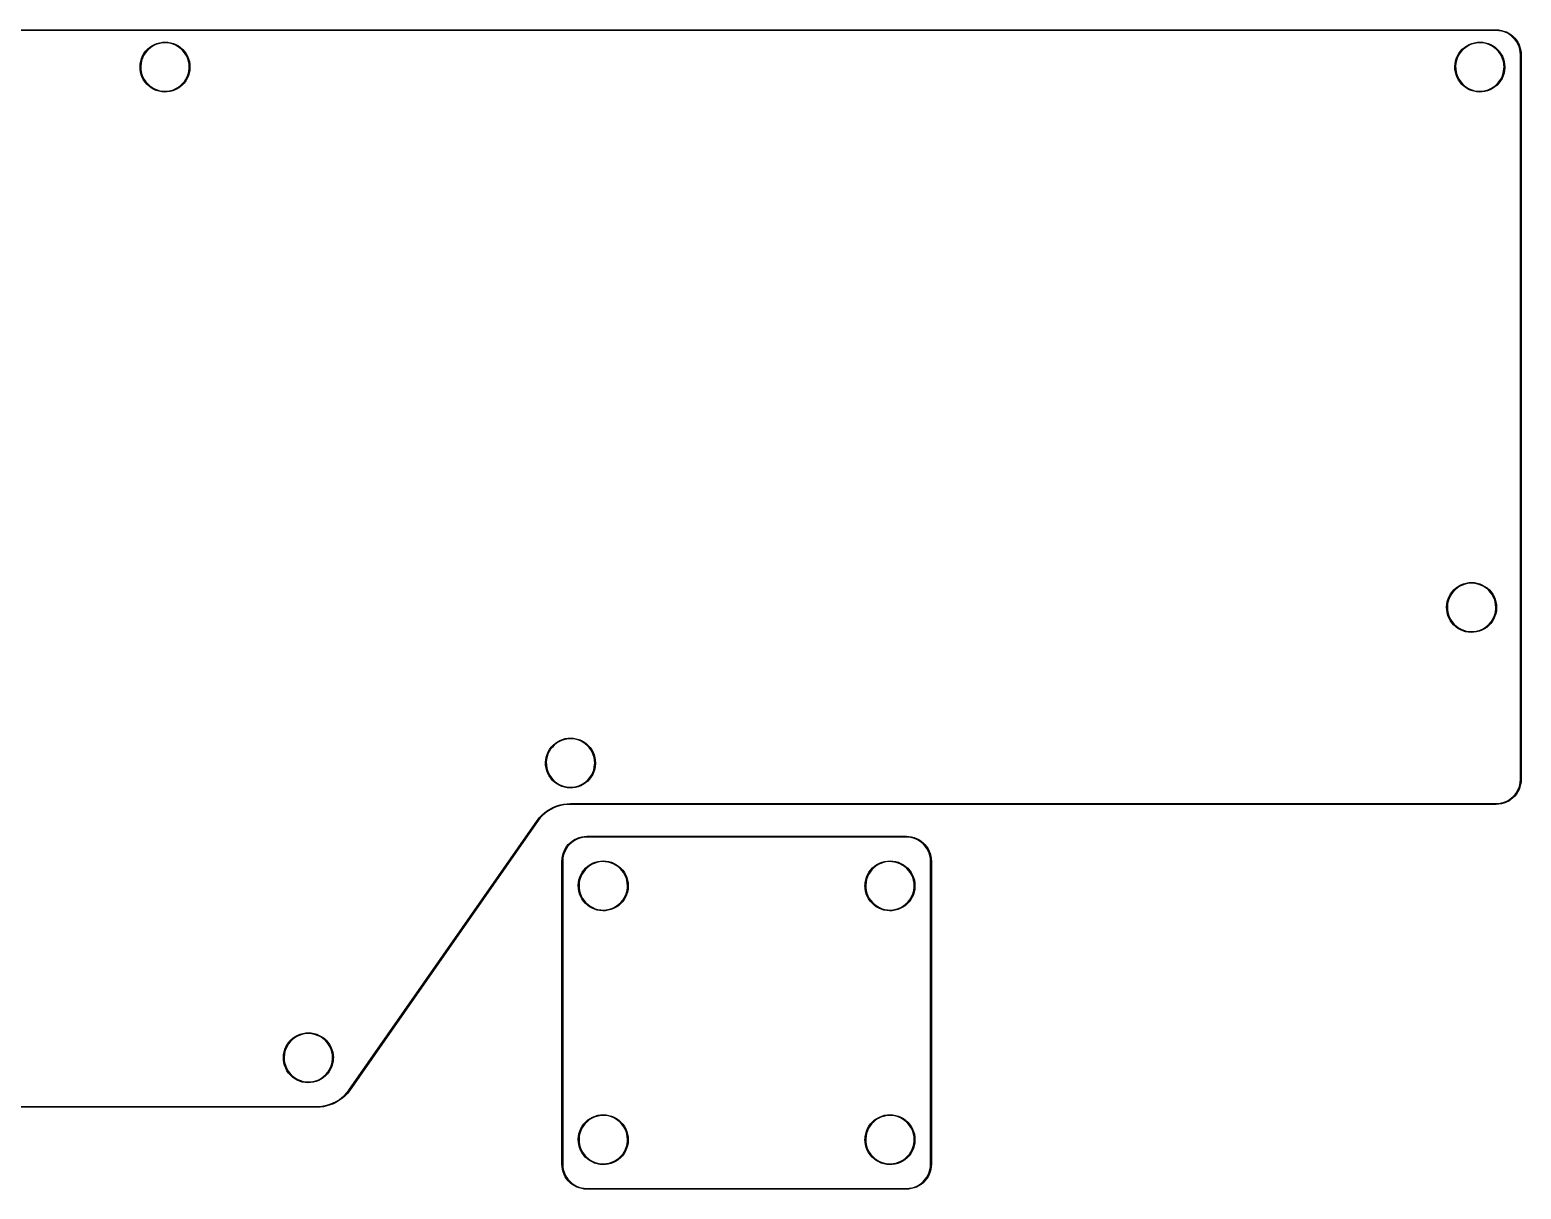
# Model space of a CAD drawing. Extents: x 26 to 390, y -199 to -57.
# Drawn here: x 208 to 390.1, y -199.1 to -57.5 of the extents above; entities that cross this region are included whole.
import ezdxf

# ---------------------------------------------------------------- set-up
doc = ezdxf.new("R2010")
doc.units = 0
doc.layers.add('BLACK', color=7, linetype='CONTINUOUS')

msp = doc.modelspace()

# ---------------------------------------------------------------- linework, layer by layer
at = {"layer": 'BLACK', "linetype": 'CONTINUOUS'}
for p, q in [((29, -57.45), (387, -57.45)), ((387, -57.55), (29, -57.55)), ((387, -57.45), (387.319, -57.4667)), ((387.01, -57.5459), (387, -57.55)), ((387.331, -57.5639), (387.01, -57.5459)), ((387.319, -57.4667), (387.634, -57.5166)), ((387.657, -57.6194), (387.331, -57.5639)), ((387.634, -57.5166), (387.943, -57.5993)), ((387.976, -57.7112), (387.657, -57.6194)), ((387.943, -57.5993), (388.241, -57.7137)), ((388.282, -57.838), (387.976, -57.7112)), ((388.241, -57.7137), (388.525, -57.8586)), ((388.572, -57.9982), (388.282, -57.838)), ((388.525, -57.8586), (388.793, -58.0325)), ((388.842, -58.19), (388.572, -57.9982)), ((388.793, -58.0325), (389.041, -58.2334)), ((389.089, -58.4107), (388.842, -58.19)), ((389.041, -58.2334), (389.267, -58.4592)), ((221.936, -60.3478), (222.136, -60.0723)), ((222.283, -60.0458), (222.074, -60.3135)), ((222.136, -60.0723), (222.366, -59.8209)), ((222.523, -59.804), (222.283, -60.0458)), ((222.366, -59.8209), (222.622, -59.5966)), ((222.788, -59.5913), (222.523, -59.804)), ((222.622, -59.5966), (222.902, -59.4022)), ((223.076, -59.4105), (222.788, -59.5913)), ((222.902, -59.4022), (223.201, -59.2403)), ((223.383, -59.2641), (223.076, -59.4105)), ((223.201, -59.2403), (223.517, -59.1127)), ((223.705, -59.1539), (223.383, -59.2641)), ((223.517, -59.1127), (223.845, -59.0211)), ((224.038, -59.0814), (223.705, -59.1539)), ((223.845, -59.0211), (224.181, -58.9667)), ((224.376, -59.0476), (224.038, -59.0814)), ((224.181, -58.9667), (224.521, -58.9501)), ((224.716, -59.0529), (224.376, -59.0476)), ((224.521, -58.9501), (224.861, -58.9715)), ((225.054, -59.0973), (224.716, -59.0529)), ((224.861, -58.9715), (225.196, -59.0306)), ((225.384, -59.1802), (225.054, -59.0973)), ((225.196, -59.0306), (225.523, -59.1267)), ((225.702, -59.3005), (225.384, -59.1802)), ((225.523, -59.1267), (225.837, -59.2587)), ((226.004, -59.4565), (225.702, -59.3005)), ((225.837, -59.2587), (226.134, -59.4248)), ((226.287, -59.6463), (226.004, -59.4565)), ((226.134, -59.4248), (226.411, -59.623)), ((226.545, -59.8672), (226.287, -59.6463)), ((226.411, -59.623), (226.664, -59.8509)), ((226.777, -60.1164), (226.545, -59.8672)), ((226.664, -59.8509), (226.89, -60.1055)), ((382.436, -60.3478), (382.636, -60.0723)), ((382.783, -60.0458), (382.574, -60.3135)), ((382.636, -60.0723), (382.866, -59.8209)), ((383.023, -59.804), (382.783, -60.0458)), ((382.866, -59.8209), (383.122, -59.5966)), ((383.288, -59.5913), (383.023, -59.804)), ((383.122, -59.5966), (383.402, -59.4022)), ((383.576, -59.4105), (383.288, -59.5913)), ((383.402, -59.4022), (383.701, -59.2403)), ((383.883, -59.2641), (383.576, -59.4105)), ((383.701, -59.2403), (384.017, -59.1127)), ((384.205, -59.1539), (383.883, -59.2641)), ((384.017, -59.1127), (384.345, -59.0211)), ((384.538, -59.0814), (384.205, -59.1539)), ((384.345, -59.0211), (384.681, -58.9667)), ((384.876, -59.0476), (384.538, -59.0814)), ((384.681, -58.9667), (385.021, -58.9501)), ((385.216, -59.0529), (384.876, -59.0476)), ((385.021, -58.9501), (385.361, -58.9715)), ((385.554, -59.0973), (385.216, -59.0529)), ((385.361, -58.9715), (385.696, -59.0306)), ((385.884, -59.1802), (385.554, -59.0973)), ((385.696, -59.0306), (386.023, -59.1267)), ((386.202, -59.3005), (385.884, -59.1802)), ((386.023, -59.1267), (386.337, -59.2587)), ((386.504, -59.4565), (386.202, -59.3005)), ((386.337, -59.2587), (386.634, -59.4248)), ((386.787, -59.6463), (386.504, -59.4565)), ((386.634, -59.4248), (386.911, -59.623)), ((387.045, -59.8672), (386.787, -59.6463)), ((386.911, -59.623), (387.164, -59.8509)), ((387.277, -60.1164), (387.045, -59.8672)), ((387.164, -59.8509), (387.39, -60.1055)), ((389.31, -58.6578), (389.089, -58.4107)), ((389.267, -58.4592), (389.468, -58.7073)), ((389.502, -58.928), (389.31, -58.6578)), ((389.468, -58.7073), (389.641, -58.975)), ((389.662, -59.218), (389.502, -58.928)), ((389.641, -58.975), (389.786, -59.2595)), ((389.789, -59.5241), (389.662, -59.218)), ((389.786, -59.2595), (389.901, -59.5575)), ((389.881, -59.8425), (389.789, -59.5241)), ((389.936, -60.1692), (389.881, -59.8425)), ((389.901, -59.5575), (389.983, -59.8659)), ((389.983, -59.8659), (390.033, -60.1812)), ((221.454, -61.9072), (221.474, -61.6177)), ((221.474, -61.6177), (221.536, -61.2828)), ((221.536, -61.2828), (221.634, -60.9568)), ((221.577, -61.5683), (221.546, -61.9072)), ((221.646, -61.2352), (221.577, -61.5683)), ((221.634, -60.9568), (221.768, -60.6439)), ((221.753, -60.9122), (221.646, -61.2352)), ((221.896, -60.6036), (221.753, -60.9122)), ((221.768, -60.6439), (221.936, -60.3478)), ((222.074, -60.3135), (221.896, -60.6036)), ((226.978, -60.3906), (226.777, -60.1164)), ((226.89, -60.1055), (227.087, -60.3837)), ((227.147, -60.6861), (226.978, -60.3906)), ((227.087, -60.3837), (227.251, -60.6821)), ((227.28, -60.999), (227.147, -60.6861)), ((227.251, -60.6821), (227.38, -60.997)), ((227.377, -61.3252), (227.28, -60.999)), ((227.435, -61.6604), (227.377, -61.3252)), ((227.38, -60.997), (227.474, -61.3243)), ((227.455, -62), (227.435, -61.6604)), ((227.474, -61.3243), (227.531, -61.66)), ((227.531, -61.66), (227.55, -62)), ((381.954, -61.9072), (381.974, -61.6177)), ((381.974, -61.6177), (382.036, -61.2828)), ((382.036, -61.2828), (382.134, -60.9568)), ((382.077, -61.5683), (382.046, -61.9072)), ((382.146, -61.2352), (382.077, -61.5683)), ((382.134, -60.9568), (382.268, -60.6439)), ((382.253, -60.9122), (382.146, -61.2352)), ((382.396, -60.6036), (382.253, -60.9122)), ((382.268, -60.6439), (382.436, -60.3478)), ((382.574, -60.3135), (382.396, -60.6036)), ((387.478, -60.3906), (387.277, -60.1164)), ((387.39, -60.1055), (387.587, -60.3837)), ((387.647, -60.6861), (387.478, -60.3906)), ((387.587, -60.3837), (387.751, -60.6821)), ((387.78, -60.999), (387.647, -60.6861)), ((387.751, -60.6821), (387.88, -60.997)), ((387.877, -61.3252), (387.78, -60.999)), ((387.935, -61.6604), (387.877, -61.3252)), ((387.88, -60.997), (387.974, -61.3243)), ((387.955, -62), (387.935, -61.6604)), ((387.974, -61.3243), (388.031, -61.66)), ((388.031, -61.66), (388.05, -62)), ((389.954, -60.4901), (389.936, -60.1692)), ((389.95, -60.5), (389.954, -60.4901)), ((389.95, -149), (389.95, -60.5)), ((390.033, -60.1812), (390.05, -60.5)), ((390.05, -60.5), (390.05, -149)), ((221.45, -61.9574), (221.454, -61.9072)), ((221.465, -62.2976), (221.45, -61.9574)), ((221.517, -62.6341), (221.465, -62.2976)), ((221.606, -62.9627), (221.517, -62.6341)), ((221.546, -61.9072), (221.555, -62.2473)), ((221.555, -62.2473), (221.603, -62.5841)), ((221.603, -62.5841), (221.69, -62.9131)), ((221.731, -63.2793), (221.606, -62.9627)), ((221.69, -62.9131), (221.813, -63.2301)), ((221.891, -63.58), (221.731, -63.2793)), ((221.813, -63.2301), (221.972, -63.5308)), ((222.084, -63.8609), (221.891, -63.58)), ((221.972, -63.5308), (222.165, -63.8111)), ((227.04, -63.6878), (226.836, -63.9605)), ((226.872, -63.7618), (227.059, -63.4775)), ((227.213, -63.3941), (227.04, -63.6878)), ((227.059, -63.4775), (227.212, -63.1736)), ((227.212, -63.1736), (227.329, -62.8541)), ((227.351, -63.0831), (227.213, -63.3941)), ((227.329, -62.8541), (227.408, -62.5233)), ((227.454, -62.7585), (227.351, -63.0831)), ((227.408, -62.5233), (227.449, -62.1855)), ((227.449, -62.1855), (227.455, -62)), ((227.52, -62.4245), (227.454, -62.7585)), ((227.549, -62.0852), (227.52, -62.4245)), ((227.55, -62), (227.549, -62.0852)), ((381.95, -61.9574), (381.954, -61.9072)), ((381.965, -62.2976), (381.95, -61.9574)), ((382.017, -62.6341), (381.965, -62.2976)), ((382.106, -62.9627), (382.017, -62.6341)), ((382.046, -61.9072), (382.055, -62.2473)), ((382.055, -62.2473), (382.103, -62.5841)), ((382.103, -62.5841), (382.19, -62.9131)), ((382.231, -63.2793), (382.106, -62.9627)), ((382.19, -62.9131), (382.313, -63.2301)), ((382.391, -63.58), (382.231, -63.2793)), ((382.313, -63.2301), (382.472, -63.5308)), ((382.584, -63.8609), (382.391, -63.58)), ((382.472, -63.5308), (382.665, -63.8111)), ((387.54, -63.6878), (387.336, -63.9605)), ((387.372, -63.7618), (387.559, -63.4775)), ((387.713, -63.3941), (387.54, -63.6878)), ((387.559, -63.4775), (387.712, -63.1736)), ((387.712, -63.1736), (387.829, -62.8541)), ((387.851, -63.0831), (387.713, -63.3941)), ((387.829, -62.8541), (387.908, -62.5233)), ((387.954, -62.7585), (387.851, -63.0831)), ((387.908, -62.5233), (387.949, -62.1855)), ((387.949, -62.1855), (387.955, -62)), ((388.02, -62.4245), (387.954, -62.7585)), ((388.049, -62.0852), (388.02, -62.4245)), ((388.05, -62), (388.049, -62.0852)), ((222.306, -64.1187), (222.084, -63.8609)), ((222.165, -63.8111), (222.389, -64.0675)), ((222.556, -64.3501), (222.306, -64.1187)), ((222.389, -64.0675), (222.64, -64.2965)), ((222.83, -64.5521), (222.556, -64.3501)), ((222.64, -64.2965), (222.917, -64.495)), ((223.125, -64.7224), (222.83, -64.5521)), ((222.917, -64.495), (223.214, -64.6604)), ((223.437, -64.8587), (223.125, -64.7224)), ((223.214, -64.6604), (223.528, -64.7906)), ((223.762, -64.9594), (223.437, -64.8587)), ((223.528, -64.7906), (223.855, -64.8838)), ((224.097, -65.0232), (223.762, -64.9594)), ((223.855, -64.8838), (224.191, -64.9388)), ((224.436, -65.0493), (224.097, -65.0232)), ((224.191, -64.9388), (224.531, -64.9548)), ((224.776, -65.0374), (224.436, -65.0493)), ((224.531, -64.9548), (224.87, -64.9317)), ((225.113, -64.9877), (224.776, -65.0374)), ((224.87, -64.9317), (225.205, -64.8697)), ((225.443, -64.9007), (225.113, -64.9877)), ((225.205, -64.8697), (225.53, -64.7697)), ((225.76, -64.7776), (225.443, -64.9007)), ((225.53, -64.7697), (225.842, -64.6329)), ((226.062, -64.6198), (225.76, -64.7776)), ((225.842, -64.6329), (226.135, -64.4613)), ((226.344, -64.4294), (226.062, -64.6198)), ((226.135, -64.4613), (226.407, -64.257)), ((226.603, -64.2087), (226.344, -64.4294)), ((226.407, -64.257), (226.654, -64.0228)), ((226.836, -63.9605), (226.603, -64.2087)), ((226.654, -64.0228), (226.872, -63.7618)), ((382.806, -64.1187), (382.584, -63.8609)), ((382.665, -63.8111), (382.889, -64.0675)), ((383.056, -64.3501), (382.806, -64.1187)), ((382.889, -64.0675), (383.14, -64.2965)), ((383.33, -64.5521), (383.056, -64.3501)), ((383.14, -64.2965), (383.417, -64.495)), ((383.625, -64.7224), (383.33, -64.5521)), ((383.417, -64.495), (383.714, -64.6604)), ((383.937, -64.8587), (383.625, -64.7224)), ((383.714, -64.6604), (384.028, -64.7906)), ((384.262, -64.9594), (383.937, -64.8587)), ((384.028, -64.7906), (384.355, -64.8838)), ((384.597, -65.0232), (384.262, -64.9594)), ((384.355, -64.8838), (384.691, -64.9388)), ((384.936, -65.0493), (384.597, -65.0232)), ((384.691, -64.9388), (385.031, -64.9548)), ((385.276, -65.0374), (384.936, -65.0493)), ((385.031, -64.9548), (385.37, -64.9317)), ((385.613, -64.9877), (385.276, -65.0374)), ((385.37, -64.9317), (385.705, -64.8697)), ((385.943, -64.9007), (385.613, -64.9877)), ((385.705, -64.8697), (386.03, -64.7697)), ((386.26, -64.7776), (385.943, -64.9007)), ((386.03, -64.7697), (386.342, -64.6329)), ((386.562, -64.6198), (386.26, -64.7776)), ((386.342, -64.6329), (386.635, -64.4613)), ((386.844, -64.4294), (386.562, -64.6198)), ((386.635, -64.4613), (386.907, -64.257)), ((387.103, -64.2087), (386.844, -64.4294)), ((386.907, -64.257), (387.154, -64.0228)), ((387.336, -63.9605), (387.103, -64.2087)), ((387.154, -64.0228), (387.372, -63.7618)), ((381.866, -125.821), (382.122, -125.597)), ((382.288, -125.591), (382.023, -125.804)), ((382.122, -125.597), (382.402, -125.402)), ((382.576, -125.411), (382.288, -125.591)), ((382.402, -125.402), (382.701, -125.24)), ((382.883, -125.264), (382.576, -125.411)), ((382.701, -125.24), (383.017, -125.113)), ((383.205, -125.154), (382.883, -125.264)), ((383.017, -125.113), (383.345, -125.021)), ((383.538, -125.081), (383.205, -125.154)), ((383.345, -125.021), (383.681, -124.967)), ((383.876, -125.048), (383.538, -125.081)), ((383.681, -124.967), (384.021, -124.95)), ((384.216, -125.053), (383.876, -125.048)), ((384.021, -124.95), (384.361, -124.971)), ((384.554, -125.097), (384.216, -125.053)), ((384.361, -124.971), (384.696, -125.031)), ((384.884, -125.18), (384.554, -125.097)), ((384.696, -125.031), (385.023, -125.127)), ((385.202, -125.3), (384.884, -125.18)), ((385.023, -125.127), (385.337, -125.259)), ((385.504, -125.457), (385.202, -125.3)), ((385.337, -125.259), (385.634, -125.425)), ((385.787, -125.646), (385.504, -125.457)), ((385.634, -125.425), (385.911, -125.623)), ((380.974, -127.618), (381.036, -127.283)), ((381.036, -127.283), (381.134, -126.957)), ((381.146, -127.235), (381.077, -127.568)), ((381.134, -126.957), (381.268, -126.644)), ((381.253, -126.912), (381.146, -127.235)), ((381.396, -126.604), (381.253, -126.912)), ((381.268, -126.644), (381.436, -126.348)), ((381.574, -126.314), (381.396, -126.604)), ((381.436, -126.348), (381.636, -126.072)), ((381.783, -126.046), (381.574, -126.314)), ((381.636, -126.072), (381.866, -125.821)), ((382.023, -125.804), (381.783, -126.046)), ((386.045, -125.867), (385.787, -125.646)), ((385.911, -125.623), (386.164, -125.851)), ((386.277, -126.116), (386.045, -125.867)), ((386.164, -125.851), (386.39, -126.105)), ((386.478, -126.391), (386.277, -126.116)), ((386.39, -126.105), (386.587, -126.384)), ((386.647, -126.686), (386.478, -126.391)), ((386.587, -126.384), (386.751, -126.682)), ((386.78, -126.999), (386.647, -126.686)), ((386.751, -126.682), (386.88, -126.997)), ((386.877, -127.325), (386.78, -126.999)), ((386.935, -127.66), (386.877, -127.325)), ((386.88, -126.997), (386.974, -127.324)), ((386.974, -127.324), (387.031, -127.66)), ((380.95, -127.957), (380.954, -127.907)), ((380.965, -128.298), (380.95, -127.957)), ((380.954, -127.907), (380.974, -127.618)), ((381.017, -128.634), (380.965, -128.298)), ((381.106, -128.963), (381.017, -128.634)), ((381.077, -127.568), (381.046, -127.907)), ((381.046, -127.907), (381.055, -128.247)), ((381.055, -128.247), (381.103, -128.584)), ((381.103, -128.584), (381.19, -128.913)), ((381.231, -129.279), (381.106, -128.963)), ((381.19, -128.913), (381.313, -129.23)), ((381.313, -129.23), (381.472, -129.531)), ((386.559, -129.477), (386.712, -129.174)), ((386.712, -129.174), (386.829, -128.854)), ((386.851, -129.083), (386.713, -129.394)), ((386.829, -128.854), (386.908, -128.523)), ((386.954, -128.759), (386.851, -129.083)), ((386.908, -128.523), (386.949, -128.186)), ((386.955, -128), (386.935, -127.66)), ((386.949, -128.186), (386.955, -128)), ((387.02, -128.424), (386.954, -128.759)), ((387.049, -128.085), (387.02, -128.424)), ((387.031, -127.66), (387.05, -128)), ((387.05, -128), (387.049, -128.085)), ((381.391, -129.58), (381.231, -129.279)), ((381.584, -129.861), (381.391, -129.58)), ((381.472, -129.531), (381.665, -129.811)), ((381.806, -130.119), (381.584, -129.861)), ((381.665, -129.811), (381.889, -130.068)), ((382.056, -130.35), (381.806, -130.119)), ((381.889, -130.068), (382.14, -130.296)), ((382.33, -130.552), (382.056, -130.35)), ((382.14, -130.296), (382.417, -130.495)), ((382.625, -130.722), (382.33, -130.552)), ((382.417, -130.495), (382.714, -130.66)), ((382.937, -130.859), (382.625, -130.722)), ((382.714, -130.66), (383.028, -130.791)), ((383.262, -130.959), (382.937, -130.859)), ((383.028, -130.791), (383.355, -130.884)), ((383.597, -131.023), (383.262, -130.959)), ((383.355, -130.884), (383.691, -130.939)), ((383.936, -131.049), (383.597, -131.023)), ((383.691, -130.939), (384.031, -130.955)), ((384.276, -131.037), (383.936, -131.049)), ((384.031, -130.955), (384.37, -130.932)), ((384.613, -130.988), (384.276, -131.037)), ((384.37, -130.932), (384.705, -130.87)), ((384.943, -130.901), (384.613, -130.988)), ((384.705, -130.87), (385.03, -130.77)), ((385.26, -130.778), (384.943, -130.901)), ((385.03, -130.77), (385.342, -130.633)), ((385.562, -130.62), (385.26, -130.778)), ((385.342, -130.633), (385.635, -130.461)), ((385.844, -130.429), (385.562, -130.62)), ((385.635, -130.461), (385.907, -130.257)), ((386.103, -130.209), (385.844, -130.429)), ((385.907, -130.257), (386.154, -130.023)), ((386.336, -129.961), (386.103, -130.209)), ((386.154, -130.023), (386.372, -129.762)), ((386.54, -129.688), (386.336, -129.961)), ((386.372, -129.762), (386.559, -129.477)), ((386.713, -129.394), (386.54, -129.688)), ((271.396, -145.604), (271.253, -145.912)), ((271.268, -145.644), (271.436, -145.348)), ((271.574, -145.314), (271.396, -145.604)), ((271.436, -145.348), (271.636, -145.072)), ((271.783, -145.046), (271.574, -145.314)), ((271.636, -145.072), (271.866, -144.821)), ((272.023, -144.804), (271.783, -145.046)), ((271.866, -144.821), (272.122, -144.597)), ((272.288, -144.591), (272.023, -144.804)), ((272.122, -144.597), (272.402, -144.402)), ((272.576, -144.411), (272.288, -144.591)), ((272.402, -144.402), (272.701, -144.24)), ((272.883, -144.264), (272.576, -144.411)), ((272.701, -144.24), (273.017, -144.113)), ((273.205, -144.154), (272.883, -144.264)), ((273.017, -144.113), (273.345, -144.021)), ((273.538, -144.081), (273.205, -144.154)), ((273.345, -144.021), (273.681, -143.967)), ((273.876, -144.048), (273.538, -144.081)), ((273.681, -143.967), (274.021, -143.95)), ((274.216, -144.053), (273.876, -144.048)), ((274.021, -143.95), (274.361, -143.971)), ((274.554, -144.097), (274.216, -144.053)), ((274.361, -143.971), (274.696, -144.031)), ((274.884, -144.18), (274.554, -144.097)), ((274.696, -144.031), (275.023, -144.127)), ((275.202, -144.3), (274.884, -144.18)), ((275.023, -144.127), (275.337, -144.259)), ((275.504, -144.457), (275.202, -144.3)), ((275.337, -144.259), (275.634, -144.425)), ((275.787, -144.646), (275.504, -144.457)), ((275.634, -144.425), (275.911, -144.623)), ((276.045, -144.867), (275.787, -144.646)), ((275.911, -144.623), (276.164, -144.851)), ((276.277, -145.116), (276.045, -144.867)), ((276.164, -144.851), (276.39, -145.105)), ((276.478, -145.391), (276.277, -145.116)), ((276.39, -145.105), (276.587, -145.384)), ((276.647, -145.686), (276.478, -145.391)), ((276.587, -145.384), (276.751, -145.682)), ((270.95, -146.957), (270.954, -146.907)), ((270.965, -147.298), (270.95, -146.957)), ((270.954, -146.907), (270.974, -146.618)), ((271.017, -147.634), (270.965, -147.298)), ((270.974, -146.618), (271.036, -146.283)), ((271.036, -146.283), (271.134, -145.957)), ((271.077, -146.568), (271.046, -146.907)), ((271.046, -146.907), (271.055, -147.247)), ((271.055, -147.247), (271.103, -147.584)), ((271.146, -146.235), (271.077, -146.568)), ((271.134, -145.957), (271.268, -145.644)), ((271.253, -145.912), (271.146, -146.235)), ((276.78, -145.999), (276.647, -145.686)), ((276.751, -145.682), (276.88, -145.997)), ((276.877, -146.325), (276.78, -145.999)), ((276.935, -146.66), (276.877, -146.325)), ((276.88, -145.997), (276.974, -146.324)), ((276.908, -147.523), (276.949, -147.186)), ((276.955, -147), (276.935, -146.66)), ((276.949, -147.186), (276.955, -147)), ((277.02, -147.424), (276.954, -147.759)), ((276.974, -146.324), (277.031, -146.66)), ((277.049, -147.085), (277.02, -147.424)), ((277.031, -146.66), (277.05, -147)), ((277.05, -147), (277.049, -147.085)), ((271.106, -147.963), (271.017, -147.634)), ((271.103, -147.584), (271.19, -147.913)), ((271.231, -148.279), (271.106, -147.963)), ((271.19, -147.913), (271.313, -148.23)), ((271.391, -148.58), (271.231, -148.279)), ((271.313, -148.23), (271.472, -148.531)), ((271.584, -148.861), (271.391, -148.58)), ((271.472, -148.531), (271.665, -148.811)), ((271.806, -149.119), (271.584, -148.861)), ((271.665, -148.811), (271.889, -149.068)), ((272.056, -149.35), (271.806, -149.119)), ((271.889, -149.068), (272.14, -149.296)), ((275.635, -149.461), (275.907, -149.257)), ((276.103, -149.209), (275.844, -149.429)), ((275.907, -149.257), (276.154, -149.023)), ((276.336, -148.961), (276.103, -149.209)), ((276.154, -149.023), (276.372, -148.762)), ((276.54, -148.688), (276.336, -148.961)), ((276.372, -148.762), (276.559, -148.477)), ((276.713, -148.394), (276.54, -148.688)), ((276.559, -148.477), (276.712, -148.174)), ((276.712, -148.174), (276.829, -147.854)), ((276.851, -148.083), (276.713, -148.394)), ((276.829, -147.854), (276.908, -147.523)), ((276.954, -147.759), (276.851, -148.083)), ((389.936, -149.331), (389.954, -149.01)), ((389.954, -149.01), (389.95, -149)), ((390.05, -149), (390.033, -149.319)), ((272.33, -149.552), (272.056, -149.35)), ((272.14, -149.296), (272.417, -149.495)), ((272.625, -149.722), (272.33, -149.552)), ((272.417, -149.495), (272.714, -149.66)), ((272.937, -149.859), (272.625, -149.722)), ((272.714, -149.66), (273.028, -149.791)), ((273.262, -149.959), (272.937, -149.859)), ((273.028, -149.791), (273.355, -149.884)), ((273.597, -150.023), (273.262, -149.959)), ((273.355, -149.884), (273.691, -149.939)), ((273.936, -150.049), (273.597, -150.023)), ((273.691, -149.939), (274.031, -149.955)), ((274.276, -150.037), (273.936, -150.049)), ((274.031, -149.955), (274.37, -149.932)), ((274.613, -149.988), (274.276, -150.037)), ((274.37, -149.932), (274.705, -149.87)), ((274.943, -149.901), (274.613, -149.988)), ((274.705, -149.87), (275.03, -149.77)), ((275.26, -149.778), (274.943, -149.901)), ((275.03, -149.77), (275.342, -149.633)), ((275.562, -149.62), (275.26, -149.778)), ((275.342, -149.633), (275.635, -149.461)), ((275.844, -149.429), (275.562, -149.62)), ((388.842, -151.31), (389.089, -151.089)), ((389.267, -151.041), (389.041, -151.267)), ((389.089, -151.089), (389.31, -150.842)), ((389.468, -150.793), (389.267, -151.041)), ((389.31, -150.842), (389.502, -150.572)), ((389.641, -150.525), (389.468, -150.793)), ((389.502, -150.572), (389.662, -150.282)), ((389.786, -150.241), (389.641, -150.525)), ((389.662, -150.282), (389.789, -149.976)), ((389.901, -149.943), (389.786, -150.241)), ((389.789, -149.976), (389.881, -149.657)), ((389.881, -149.657), (389.936, -149.331)), ((389.983, -149.634), (389.901, -149.943)), ((390.033, -149.319), (389.983, -149.634)), ((270.847, -153.056), (271.19, -152.804)), ((271.243, -152.883), (270.906, -153.13)), ((271.19, -152.804), (271.553, -152.582)), ((271.6, -152.666), (271.243, -152.883)), ((271.553, -152.582), (271.934, -152.392)), ((271.973, -152.479), (271.6, -152.666)), ((271.934, -152.392), (272.329, -152.234)), ((272.361, -152.325), (271.973, -152.479)), ((272.329, -152.234), (272.736, -152.111)), ((272.76, -152.203), (272.361, -152.325)), ((272.736, -152.111), (273.153, -152.022)), ((273.169, -152.116), (272.76, -152.203)), ((273.153, -152.022), (273.575, -151.968)), ((273.583, -152.063), (273.169, -152.116)), ((273.575, -151.968), (274, -151.95)), ((273.99, -152.046), (273.583, -152.063)), ((274, -152.05), (273.99, -152.046)), ((274, -151.95), (387, -151.95)), ((387, -152.05), (274, -152.05)), ((387, -151.95), (387.01, -151.954)), ((387.319, -152.033), (387, -152.05)), ((387.01, -151.954), (387.331, -151.936)), ((387.634, -151.983), (387.319, -152.033)), ((387.331, -151.936), (387.657, -151.881)), ((387.943, -151.901), (387.634, -151.983)), ((387.657, -151.881), (387.976, -151.789)), ((388.241, -151.786), (387.943, -151.901)), ((387.976, -151.789), (388.282, -151.662)), ((388.525, -151.641), (388.241, -151.786)), ((388.282, -151.662), (388.572, -151.502)), ((388.793, -151.468), (388.525, -151.641)), ((388.572, -151.502), (388.842, -151.31)), ((389.041, -151.267), (388.793, -151.468)), ((246.959, -186.971), (269.959, -153.971)), ((270.041, -154.029), (247.041, -187.029)), ((269.959, -153.971), (269.96, -153.971)), ((269.96, -153.97), (270.229, -153.641)), ((269.96, -153.971), (269.96, -153.97)), ((270.043, -154.019), (270.041, -154.029)), ((270.301, -153.704), (270.043, -154.019)), ((270.229, -153.641), (270.526, -153.335)), ((270.592, -153.404), (270.301, -153.704)), ((270.526, -153.335), (270.847, -153.056)), ((270.906, -153.13), (270.592, -153.404)), ((273.959, -156.733), (274.207, -156.532)), ((274.428, -156.498), (274.158, -156.69)), ((274.207, -156.532), (274.475, -156.359)), ((274.718, -156.338), (274.428, -156.498)), ((274.475, -156.359), (274.759, -156.214)), ((275.024, -156.211), (274.718, -156.338)), ((274.759, -156.214), (275.057, -156.099)), ((275.343, -156.119), (275.024, -156.211)), ((275.057, -156.099), (275.366, -156.017)), ((275.669, -156.064), (275.343, -156.119)), ((275.366, -156.017), (275.681, -155.967)), ((275.99, -156.046), (275.669, -156.064)), ((275.681, -155.967), (276, -155.95)), ((276, -156.05), (275.99, -156.046)), ((276, -155.95), (315, -155.95)), ((315, -156.05), (276, -156.05)), ((315, -155.95), (315.319, -155.967)), ((315.01, -156.046), (315, -156.05)), ((315.331, -156.064), (315.01, -156.046)), ((315.319, -155.967), (315.634, -156.017)), ((315.657, -156.119), (315.331, -156.064)), ((315.634, -156.017), (315.943, -156.099)), ((315.976, -156.211), (315.657, -156.119)), ((315.943, -156.099), (316.241, -156.214)), ((316.282, -156.338), (315.976, -156.211)), ((316.241, -156.214), (316.525, -156.359)), ((316.572, -156.498), (316.282, -156.338)), ((316.525, -156.359), (316.793, -156.532)), ((316.842, -156.69), (316.572, -156.498)), ((316.793, -156.532), (317.041, -156.733)), ((272.967, -158.681), (273.017, -158.366)), ((273.017, -158.366), (273.099, -158.057)), ((273.119, -158.343), (273.064, -158.669)), ((273.099, -158.057), (273.214, -157.759)), ((273.211, -158.024), (273.119, -158.343)), ((273.338, -157.718), (273.211, -158.024)), ((273.214, -157.759), (273.359, -157.475)), ((273.498, -157.428), (273.338, -157.718)), ((273.359, -157.475), (273.532, -157.207)), ((273.69, -157.158), (273.498, -157.428)), ((273.532, -157.207), (273.733, -156.959)), ((273.911, -156.911), (273.69, -157.158)), ((273.733, -156.959), (273.959, -156.733)), ((274.158, -156.69), (273.911, -156.911)), ((317.089, -156.911), (316.842, -156.69)), ((317.041, -156.733), (317.267, -156.959)), ((317.31, -157.158), (317.089, -156.911)), ((317.267, -156.959), (317.468, -157.207)), ((317.502, -157.428), (317.31, -157.158)), ((317.468, -157.207), (317.641, -157.475)), ((317.662, -157.718), (317.502, -157.428)), ((317.641, -157.475), (317.786, -157.759)), ((317.789, -158.024), (317.662, -157.718)), ((317.786, -157.759), (317.901, -158.057)), ((317.881, -158.343), (317.789, -158.024)), ((317.936, -158.669), (317.881, -158.343)), ((317.901, -158.057), (317.983, -158.366)), ((317.983, -158.366), (318.033, -158.681)), ((272.95, -159), (272.967, -158.681)), ((272.95, -196), (272.95, -159)), ((273.064, -158.669), (273.046, -158.99)), ((273.046, -158.99), (273.05, -159)), ((273.05, -159), (273.05, -196)), ((275.436, -160.348), (275.636, -160.072)), ((275.783, -160.046), (275.574, -160.314)), ((275.636, -160.072), (275.866, -159.821)), ((276.023, -159.804), (275.783, -160.046)), ((275.866, -159.821), (276.122, -159.597)), ((276.288, -159.591), (276.023, -159.804)), ((276.122, -159.597), (276.402, -159.402)), ((276.576, -159.411), (276.288, -159.591)), ((276.402, -159.402), (276.701, -159.24)), ((276.883, -159.264), (276.576, -159.411)), ((276.701, -159.24), (277.017, -159.113)), ((277.205, -159.154), (276.883, -159.264)), ((277.017, -159.113), (277.345, -159.021)), ((277.538, -159.081), (277.205, -159.154)), ((277.345, -159.021), (277.681, -158.967)), ((277.876, -159.048), (277.538, -159.081)), ((277.681, -158.967), (278.021, -158.95)), ((278.216, -159.053), (277.876, -159.048)), ((278.021, -158.95), (278.361, -158.971)), ((278.554, -159.097), (278.216, -159.053)), ((278.361, -158.971), (278.696, -159.031)), ((278.884, -159.18), (278.554, -159.097)), ((278.696, -159.031), (279.023, -159.127)), ((279.202, -159.3), (278.884, -159.18)), ((279.023, -159.127), (279.337, -159.259)), ((279.504, -159.457), (279.202, -159.3)), ((279.337, -159.259), (279.634, -159.425)), ((279.787, -159.646), (279.504, -159.457)), ((279.634, -159.425), (279.911, -159.623)), ((280.045, -159.867), (279.787, -159.646)), ((279.911, -159.623), (280.164, -159.851)), ((280.277, -160.116), (280.045, -159.867)), ((280.164, -159.851), (280.39, -160.105)), ((280.478, -160.391), (280.277, -160.116)), ((280.39, -160.105), (280.587, -160.384)), ((310.436, -160.348), (310.636, -160.072)), ((310.783, -160.046), (310.574, -160.314)), ((310.636, -160.072), (310.866, -159.821)), ((311.023, -159.804), (310.783, -160.046)), ((310.866, -159.821), (311.122, -159.597)), ((311.288, -159.591), (311.023, -159.804)), ((311.122, -159.597), (311.402, -159.402)), ((311.576, -159.411), (311.288, -159.591)), ((311.402, -159.402), (311.701, -159.24)), ((311.883, -159.264), (311.576, -159.411)), ((311.701, -159.24), (312.017, -159.113)), ((312.205, -159.154), (311.883, -159.264)), ((312.017, -159.113), (312.345, -159.021)), ((312.538, -159.081), (312.205, -159.154)), ((312.345, -159.021), (312.681, -158.967)), ((312.876, -159.048), (312.538, -159.081)), ((312.681, -158.967), (313.021, -158.95)), ((313.216, -159.053), (312.876, -159.048)), ((313.021, -158.95), (313.361, -158.971)), ((313.554, -159.097), (313.216, -159.053)), ((313.361, -158.971), (313.696, -159.031)), ((313.884, -159.18), (313.554, -159.097)), ((313.696, -159.031), (314.023, -159.127)), ((314.202, -159.3), (313.884, -159.18)), ((314.023, -159.127), (314.337, -159.259)), ((314.504, -159.457), (314.202, -159.3)), ((314.337, -159.259), (314.634, -159.425)), ((314.787, -159.646), (314.504, -159.457)), ((314.634, -159.425), (314.911, -159.623)), ((315.045, -159.867), (314.787, -159.646)), ((314.911, -159.623), (315.164, -159.851)), ((315.277, -160.116), (315.045, -159.867)), ((315.164, -159.851), (315.39, -160.105)), ((315.478, -160.391), (315.277, -160.116)), ((315.39, -160.105), (315.587, -160.384)), ((317.954, -158.99), (317.936, -158.669)), ((317.95, -159), (317.954, -158.99)), ((317.95, -196), (317.95, -159)), ((318.033, -158.681), (318.05, -159)), ((318.05, -159), (318.05, -196)), ((274.95, -161.957), (274.954, -161.907)), ((274.965, -162.298), (274.95, -161.957)), ((274.954, -161.907), (274.974, -161.618)), ((274.974, -161.618), (275.036, -161.283)), ((275.036, -161.283), (275.134, -160.957)), ((275.077, -161.568), (275.046, -161.907)), ((275.046, -161.907), (275.055, -162.247)), ((275.146, -161.235), (275.077, -161.568)), ((275.134, -160.957), (275.268, -160.644)), ((275.253, -160.912), (275.146, -161.235)), ((275.396, -160.604), (275.253, -160.912)), ((275.268, -160.644), (275.436, -160.348)), ((275.574, -160.314), (275.396, -160.604)), ((280.647, -160.686), (280.478, -160.391)), ((280.587, -160.384), (280.751, -160.682)), ((280.78, -160.999), (280.647, -160.686)), ((280.751, -160.682), (280.88, -160.997)), ((280.877, -161.325), (280.78, -160.999)), ((280.935, -161.66), (280.877, -161.325)), ((280.88, -160.997), (280.974, -161.324)), ((280.955, -162), (280.935, -161.66)), ((280.949, -162.186), (280.955, -162)), ((280.974, -161.324), (281.031, -161.66)), ((281.031, -161.66), (281.05, -162)), ((281.05, -162), (281.049, -162.085)), ((309.95, -161.957), (309.954, -161.907)), ((309.965, -162.298), (309.95, -161.957)), ((309.954, -161.907), (309.974, -161.618)), ((309.974, -161.618), (310.036, -161.283)), ((310.036, -161.283), (310.134, -160.957)), ((310.077, -161.568), (310.046, -161.907)), ((310.046, -161.907), (310.055, -162.247)), ((310.146, -161.235), (310.077, -161.568)), ((310.134, -160.957), (310.268, -160.644)), ((310.253, -160.912), (310.146, -161.235)), ((310.396, -160.604), (310.253, -160.912)), ((310.268, -160.644), (310.436, -160.348)), ((310.574, -160.314), (310.396, -160.604)), ((315.647, -160.686), (315.478, -160.391)), ((315.587, -160.384), (315.751, -160.682)), ((315.78, -160.999), (315.647, -160.686)), ((315.751, -160.682), (315.88, -160.997)), ((315.877, -161.325), (315.78, -160.999)), ((315.935, -161.66), (315.877, -161.325)), ((315.88, -160.997), (315.974, -161.324)), ((315.955, -162), (315.935, -161.66)), ((315.949, -162.186), (315.955, -162)), ((315.974, -161.324), (316.031, -161.66)), ((316.031, -161.66), (316.05, -162)), ((316.05, -162), (316.049, -162.085)), ((275.017, -162.634), (274.965, -162.298)), ((275.106, -162.963), (275.017, -162.634)), ((275.055, -162.247), (275.103, -162.584)), ((275.103, -162.584), (275.19, -162.913)), ((275.231, -163.279), (275.106, -162.963)), ((275.19, -162.913), (275.313, -163.23)), ((275.391, -163.58), (275.231, -163.279)), ((275.313, -163.23), (275.472, -163.531)), ((275.584, -163.861), (275.391, -163.58)), ((275.472, -163.531), (275.665, -163.811)), ((275.665, -163.811), (275.889, -164.068)), ((280.154, -164.023), (280.372, -163.762)), ((280.54, -163.688), (280.336, -163.961)), ((280.372, -163.762), (280.559, -163.477)), ((280.713, -163.394), (280.54, -163.688)), ((280.559, -163.477), (280.712, -163.174)), ((280.712, -163.174), (280.829, -162.854)), ((280.851, -163.083), (280.713, -163.394)), ((280.829, -162.854), (280.908, -162.523)), ((280.954, -162.759), (280.851, -163.083)), ((280.908, -162.523), (280.949, -162.186)), ((281.02, -162.424), (280.954, -162.759)), ((281.049, -162.085), (281.02, -162.424)), ((310.017, -162.634), (309.965, -162.298)), ((310.106, -162.963), (310.017, -162.634)), ((310.055, -162.247), (310.103, -162.584)), ((310.103, -162.584), (310.19, -162.913)), ((310.231, -163.279), (310.106, -162.963)), ((310.19, -162.913), (310.313, -163.23)), ((310.391, -163.58), (310.231, -163.279)), ((310.313, -163.23), (310.472, -163.531)), ((310.584, -163.861), (310.391, -163.58)), ((310.472, -163.531), (310.665, -163.811)), ((310.665, -163.811), (310.889, -164.068)), ((315.154, -164.023), (315.372, -163.762)), ((315.54, -163.688), (315.336, -163.961)), ((315.372, -163.762), (315.559, -163.477)), ((315.713, -163.394), (315.54, -163.688)), ((315.559, -163.477), (315.712, -163.174)), ((315.712, -163.174), (315.829, -162.854)), ((315.851, -163.083), (315.713, -163.394)), ((315.829, -162.854), (315.908, -162.523)), ((315.954, -162.759), (315.851, -163.083)), ((315.908, -162.523), (315.949, -162.186)), ((316.02, -162.424), (315.954, -162.759)), ((316.049, -162.085), (316.02, -162.424)), ((275.806, -164.119), (275.584, -163.861)), ((276.056, -164.35), (275.806, -164.119)), ((275.889, -164.068), (276.14, -164.296)), ((276.33, -164.552), (276.056, -164.35)), ((276.14, -164.296), (276.417, -164.495)), ((276.625, -164.722), (276.33, -164.552)), ((276.417, -164.495), (276.714, -164.66)), ((276.937, -164.859), (276.625, -164.722)), ((276.714, -164.66), (277.028, -164.791)), ((277.262, -164.959), (276.937, -164.859)), ((277.028, -164.791), (277.355, -164.884)), ((277.597, -165.023), (277.262, -164.959)), ((277.355, -164.884), (277.691, -164.939)), ((277.936, -165.049), (277.597, -165.023)), ((277.691, -164.939), (278.031, -164.955)), ((278.276, -165.037), (277.936, -165.049)), ((278.031, -164.955), (278.37, -164.932)), ((278.613, -164.988), (278.276, -165.037)), ((278.37, -164.932), (278.705, -164.87)), ((278.943, -164.901), (278.613, -164.988)), ((278.705, -164.87), (279.03, -164.77)), ((279.26, -164.778), (278.943, -164.901)), ((279.03, -164.77), (279.342, -164.633)), ((279.562, -164.62), (279.26, -164.778)), ((279.342, -164.633), (279.635, -164.461)), ((279.844, -164.429), (279.562, -164.62)), ((279.635, -164.461), (279.907, -164.257)), ((280.103, -164.209), (279.844, -164.429)), ((279.907, -164.257), (280.154, -164.023)), ((280.336, -163.961), (280.103, -164.209)), ((310.806, -164.119), (310.584, -163.861)), ((311.056, -164.35), (310.806, -164.119)), ((310.889, -164.068), (311.14, -164.296)), ((311.33, -164.552), (311.056, -164.35)), ((311.14, -164.296), (311.417, -164.495)), ((311.625, -164.722), (311.33, -164.552)), ((311.417, -164.495), (311.714, -164.66)), ((311.937, -164.859), (311.625, -164.722)), ((311.714, -164.66), (312.028, -164.791)), ((312.262, -164.959), (311.937, -164.859)), ((312.028, -164.791), (312.355, -164.884)), ((312.597, -165.023), (312.262, -164.959)), ((312.355, -164.884), (312.691, -164.939)), ((312.936, -165.049), (312.597, -165.023)), ((312.691, -164.939), (313.031, -164.955)), ((313.276, -165.037), (312.936, -165.049)), ((313.031, -164.955), (313.37, -164.932)), ((313.613, -164.988), (313.276, -165.037)), ((313.37, -164.932), (313.705, -164.87)), ((313.943, -164.901), (313.613, -164.988)), ((313.705, -164.87), (314.03, -164.77)), ((314.26, -164.778), (313.943, -164.901)), ((314.03, -164.77), (314.342, -164.633)), ((314.562, -164.62), (314.26, -164.778)), ((314.342, -164.633), (314.635, -164.461)), ((314.844, -164.429), (314.562, -164.62)), ((314.635, -164.461), (314.907, -164.257)), ((315.103, -164.209), (314.844, -164.429)), ((314.907, -164.257), (315.154, -164.023)), ((315.336, -163.961), (315.103, -164.209)), ((240.701, -180.24), (241.017, -180.113)), ((241.205, -180.154), (240.883, -180.264)), ((241.017, -180.113), (241.345, -180.021)), ((241.538, -180.081), (241.205, -180.154)), ((241.345, -180.021), (241.681, -179.967)), ((241.876, -180.048), (241.538, -180.081)), ((241.681, -179.967), (242.021, -179.95)), ((242.216, -180.053), (241.876, -180.048)), ((242.021, -179.95), (242.361, -179.971)), ((242.554, -180.097), (242.216, -180.053)), ((242.361, -179.971), (242.696, -180.031)), ((242.884, -180.18), (242.554, -180.097)), ((242.696, -180.031), (243.023, -180.127)), ((243.202, -180.3), (242.884, -180.18)), ((243.023, -180.127), (243.337, -180.259)), ((239.036, -182.283), (239.134, -181.957)), ((239.134, -181.957), (239.268, -181.644)), ((239.253, -181.912), (239.146, -182.235)), ((239.396, -181.604), (239.253, -181.912)), ((239.268, -181.644), (239.436, -181.348)), ((239.574, -181.314), (239.396, -181.604)), ((239.436, -181.348), (239.636, -181.072)), ((239.783, -181.046), (239.574, -181.314)), ((239.636, -181.072), (239.866, -180.821)), ((240.023, -180.804), (239.783, -181.046)), ((239.866, -180.821), (240.122, -180.597)), ((240.288, -180.591), (240.023, -180.804)), ((240.122, -180.597), (240.402, -180.402)), ((240.576, -180.411), (240.288, -180.591)), ((240.402, -180.402), (240.701, -180.24)), ((240.883, -180.264), (240.576, -180.411)), ((243.504, -180.457), (243.202, -180.3)), ((243.337, -180.259), (243.634, -180.425)), ((243.787, -180.646), (243.504, -180.457)), ((243.634, -180.425), (243.911, -180.623)), ((244.045, -180.867), (243.787, -180.646)), ((243.911, -180.623), (244.164, -180.851)), ((244.277, -181.116), (244.045, -180.867)), ((244.164, -180.851), (244.39, -181.105)), ((244.478, -181.391), (244.277, -181.116)), ((244.39, -181.105), (244.587, -181.384)), ((244.647, -181.686), (244.478, -181.391)), ((244.587, -181.384), (244.751, -181.682)), ((244.78, -181.999), (244.647, -181.686)), ((244.751, -181.682), (244.88, -181.997)), ((244.877, -182.325), (244.78, -181.999)), ((244.88, -181.997), (244.974, -182.324)), ((238.95, -182.957), (238.954, -182.907)), ((238.965, -183.298), (238.95, -182.957)), ((238.954, -182.907), (238.974, -182.618)), ((239.017, -183.634), (238.965, -183.298)), ((238.974, -182.618), (239.036, -182.283)), ((239.106, -183.963), (239.017, -183.634)), ((239.077, -182.568), (239.046, -182.907)), ((239.046, -182.907), (239.055, -183.247)), ((239.055, -183.247), (239.103, -183.584)), ((239.146, -182.235), (239.077, -182.568)), ((239.103, -183.584), (239.19, -183.913)), ((244.712, -184.174), (244.829, -183.854)), ((244.829, -183.854), (244.908, -183.523)), ((244.954, -183.759), (244.851, -184.083)), ((244.935, -182.66), (244.877, -182.325)), ((244.908, -183.523), (244.949, -183.186)), ((244.955, -183), (244.935, -182.66)), ((244.949, -183.186), (244.955, -183)), ((245.02, -183.424), (244.954, -183.759)), ((244.974, -182.324), (245.031, -182.66)), ((245.049, -183.085), (245.02, -183.424)), ((245.031, -182.66), (245.05, -183)), ((245.05, -183), (245.049, -183.085)), ((239.231, -184.279), (239.106, -183.963)), ((239.19, -183.913), (239.313, -184.23)), ((239.391, -184.58), (239.231, -184.279)), ((239.313, -184.23), (239.472, -184.531)), ((239.584, -184.861), (239.391, -184.58)), ((239.472, -184.531), (239.665, -184.811)), ((239.806, -185.119), (239.584, -184.861)), ((239.665, -184.811), (239.889, -185.068)), ((240.056, -185.35), (239.806, -185.119)), ((239.889, -185.068), (240.14, -185.296)), ((240.33, -185.552), (240.056, -185.35)), ((240.14, -185.296), (240.417, -185.495)), ((240.625, -185.722), (240.33, -185.552)), ((240.417, -185.495), (240.714, -185.66)), ((240.714, -185.66), (241.028, -185.791)), ((243.03, -185.77), (243.342, -185.633)), ((243.562, -185.62), (243.26, -185.778)), ((243.342, -185.633), (243.635, -185.461)), ((243.844, -185.429), (243.562, -185.62)), ((243.635, -185.461), (243.907, -185.257)), ((244.103, -185.209), (243.844, -185.429)), ((243.907, -185.257), (244.154, -185.023)), ((244.336, -184.961), (244.103, -185.209)), ((244.154, -185.023), (244.372, -184.762)), ((244.54, -184.688), (244.336, -184.961)), ((244.372, -184.762), (244.559, -184.477)), ((244.713, -184.394), (244.54, -184.688)), ((244.559, -184.477), (244.712, -184.174)), ((244.851, -184.083), (244.713, -184.394)), ((240.937, -185.859), (240.625, -185.722)), ((241.262, -185.959), (240.937, -185.859)), ((241.028, -185.791), (241.355, -185.884)), ((241.597, -186.023), (241.262, -185.959)), ((241.355, -185.884), (241.691, -185.939)), ((241.936, -186.049), (241.597, -186.023)), ((241.691, -185.939), (242.031, -185.955)), ((242.276, -186.037), (241.936, -186.049)), ((242.031, -185.955), (242.37, -185.932)), ((242.613, -185.988), (242.276, -186.037)), ((242.37, -185.932), (242.705, -185.87)), ((242.943, -185.901), (242.613, -185.988)), ((242.705, -185.87), (243.03, -185.77)), ((243.26, -185.778), (242.943, -185.901)), ((246.408, -187.596), (246.699, -187.296)), ((246.771, -187.359), (246.474, -187.665)), ((246.699, -187.296), (246.957, -186.981)), ((247.04, -187.03), (246.771, -187.359)), ((246.957, -186.981), (246.959, -186.971)), ((247.041, -187.029), (247.04, -187.029)), ((247.04, -187.029), (247.04, -187.03)), ((162, -188.95), (243, -188.95)), ((243, -189.05), (162, -189.05)), ((243, -188.95), (243.01, -188.954)), ((243.425, -189.032), (243, -189.05)), ((243.01, -188.954), (243.417, -188.937)), ((243.417, -188.937), (243.831, -188.884)), ((243.847, -188.978), (243.425, -189.032)), ((243.831, -188.884), (244.24, -188.797)), ((244.264, -188.889), (243.847, -188.978)), ((244.24, -188.797), (244.639, -188.675)), ((244.671, -188.766), (244.264, -188.889)), ((244.639, -188.675), (245.027, -188.521)), ((245.066, -188.608), (244.671, -188.766)), ((245.027, -188.521), (245.4, -188.334)), ((245.447, -188.418), (245.066, -188.608)), ((245.4, -188.334), (245.757, -188.117)), ((245.81, -188.196), (245.447, -188.418)), ((245.757, -188.117), (246.094, -187.87)), ((246.153, -187.944), (245.81, -188.196)), ((246.094, -187.87), (246.408, -187.596)), ((246.474, -187.665), (246.153, -187.944)), ((275.436, -191.348), (275.636, -191.072)), ((275.783, -191.046), (275.574, -191.314)), ((275.636, -191.072), (275.866, -190.821)), ((276.023, -190.804), (275.783, -191.046)), ((275.866, -190.821), (276.122, -190.597)), ((276.288, -190.591), (276.023, -190.804)), ((276.122, -190.597), (276.402, -190.402)), ((276.576, -190.411), (276.288, -190.591)), ((276.402, -190.402), (276.701, -190.24)), ((276.883, -190.264), (276.576, -190.411)), ((276.701, -190.24), (277.017, -190.113)), ((277.205, -190.154), (276.883, -190.264)), ((277.017, -190.113), (277.345, -190.021)), ((277.538, -190.081), (277.205, -190.154)), ((277.345, -190.021), (277.681, -189.967)), ((277.876, -190.048), (277.538, -190.081)), ((277.681, -189.967), (278.021, -189.95)), ((278.216, -190.053), (277.876, -190.048)), ((278.021, -189.95), (278.361, -189.971)), ((278.554, -190.097), (278.216, -190.053)), ((278.361, -189.971), (278.696, -190.031)), ((278.884, -190.18), (278.554, -190.097)), ((278.696, -190.031), (279.023, -190.127)), ((279.202, -190.3), (278.884, -190.18)), ((279.023, -190.127), (279.337, -190.259)), ((279.504, -190.457), (279.202, -190.3)), ((279.337, -190.259), (279.634, -190.425)), ((279.787, -190.646), (279.504, -190.457)), ((279.634, -190.425), (279.911, -190.623)), ((280.045, -190.867), (279.787, -190.646)), ((279.911, -190.623), (280.164, -190.851)), ((280.277, -191.116), (280.045, -190.867)), ((280.164, -190.851), (280.39, -191.105)), ((280.478, -191.391), (280.277, -191.116)), ((280.39, -191.105), (280.587, -191.384)), ((310.436, -191.348), (310.636, -191.072)), ((310.783, -191.046), (310.574, -191.314)), ((310.636, -191.072), (310.866, -190.821)), ((311.023, -190.804), (310.783, -191.046)), ((310.866, -190.821), (311.122, -190.597)), ((311.288, -190.591), (311.023, -190.804)), ((311.122, -190.597), (311.402, -190.402)), ((311.576, -190.411), (311.288, -190.591)), ((311.402, -190.402), (311.701, -190.24)), ((311.883, -190.264), (311.576, -190.411)), ((311.701, -190.24), (312.017, -190.113)), ((312.205, -190.154), (311.883, -190.264)), ((312.017, -190.113), (312.345, -190.021)), ((312.538, -190.081), (312.205, -190.154)), ((312.345, -190.021), (312.681, -189.967)), ((312.876, -190.048), (312.538, -190.081)), ((312.681, -189.967), (313.021, -189.95)), ((313.216, -190.053), (312.876, -190.048)), ((313.021, -189.95), (313.361, -189.971)), ((313.554, -190.097), (313.216, -190.053)), ((313.361, -189.971), (313.696, -190.031)), ((313.884, -190.18), (313.554, -190.097)), ((313.696, -190.031), (314.023, -190.127)), ((314.202, -190.3), (313.884, -190.18)), ((314.023, -190.127), (314.337, -190.259)), ((314.504, -190.457), (314.202, -190.3)), ((314.337, -190.259), (314.634, -190.425)), ((314.787, -190.646), (314.504, -190.457)), ((314.634, -190.425), (314.911, -190.623)), ((315.045, -190.867), (314.787, -190.646)), ((314.911, -190.623), (315.164, -190.851)), ((315.277, -191.116), (315.045, -190.867)), ((315.164, -190.851), (315.39, -191.105)), ((315.478, -191.391), (315.277, -191.116)), ((315.39, -191.105), (315.587, -191.384)), ((274.95, -192.957), (274.954, -192.907)), ((274.965, -193.298), (274.95, -192.957)), ((274.954, -192.907), (274.974, -192.618)), ((274.974, -192.618), (275.036, -192.283)), ((275.036, -192.283), (275.134, -191.957)), ((275.077, -192.568), (275.046, -192.907)), ((275.046, -192.907), (275.055, -193.247)), ((275.146, -192.235), (275.077, -192.568)), ((275.134, -191.957), (275.268, -191.644)), ((275.253, -191.912), (275.146, -192.235)), ((275.396, -191.604), (275.253, -191.912)), ((275.268, -191.644), (275.436, -191.348)), ((275.574, -191.314), (275.396, -191.604)), ((280.647, -191.686), (280.478, -191.391)), ((280.587, -191.384), (280.751, -191.682)), ((280.78, -191.999), (280.647, -191.686)), ((280.751, -191.682), (280.88, -191.997)), ((280.877, -192.325), (280.78, -191.999)), ((280.935, -192.66), (280.877, -192.325)), ((280.88, -191.997), (280.974, -192.324)), ((280.955, -193), (280.935, -192.66)), ((280.974, -192.324), (281.031, -192.66)), ((281.031, -192.66), (281.05, -193)), ((309.95, -192.957), (309.954, -192.907)), ((309.965, -193.298), (309.95, -192.957)), ((309.954, -192.907), (309.974, -192.618)), ((309.974, -192.618), (310.036, -192.283)), ((310.036, -192.283), (310.134, -191.957)), ((310.077, -192.568), (310.046, -192.907)), ((310.046, -192.907), (310.055, -193.247)), ((310.146, -192.235), (310.077, -192.568)), ((310.134, -191.957), (310.268, -191.644)), ((310.253, -191.912), (310.146, -192.235)), ((310.396, -191.604), (310.253, -191.912)), ((310.268, -191.644), (310.436, -191.348)), ((310.574, -191.314), (310.396, -191.604)), ((315.647, -191.686), (315.478, -191.391)), ((315.587, -191.384), (315.751, -191.682)), ((315.78, -191.999), (315.647, -191.686)), ((315.751, -191.682), (315.88, -191.997)), ((315.877, -192.325), (315.78, -191.999)), ((315.935, -192.66), (315.877, -192.325)), ((315.88, -191.997), (315.974, -192.324)), ((315.955, -193), (315.935, -192.66)), ((315.974, -192.324), (316.031, -192.66)), ((316.031, -192.66), (316.05, -193)), ((275.017, -193.634), (274.965, -193.298)), ((275.106, -193.963), (275.017, -193.634)), ((275.055, -193.247), (275.103, -193.584)), ((275.103, -193.584), (275.19, -193.913)), ((275.231, -194.279), (275.106, -193.963)), ((275.19, -193.913), (275.313, -194.23)), ((275.391, -194.58), (275.231, -194.279)), ((275.313, -194.23), (275.472, -194.531)), ((275.584, -194.861), (275.391, -194.58)), ((275.472, -194.531), (275.665, -194.811)), ((280.154, -195.023), (280.372, -194.762)), ((280.54, -194.688), (280.336, -194.961)), ((280.372, -194.762), (280.559, -194.477)), ((280.713, -194.394), (280.54, -194.688)), ((280.559, -194.477), (280.712, -194.174)), ((280.712, -194.174), (280.829, -193.854)), ((280.851, -194.083), (280.713, -194.394)), ((280.829, -193.854), (280.908, -193.523)), ((280.954, -193.759), (280.851, -194.083)), ((280.908, -193.523), (280.949, -193.186)), ((280.949, -193.186), (280.955, -193)), ((281.02, -193.424), (280.954, -193.759)), ((281.049, -193.085), (281.02, -193.424)), ((281.05, -193), (281.049, -193.085)), ((310.017, -193.634), (309.965, -193.298)), ((310.106, -193.963), (310.017, -193.634)), ((310.055, -193.247), (310.103, -193.584)), ((310.103, -193.584), (310.19, -193.913)), ((310.231, -194.279), (310.106, -193.963)), ((310.19, -193.913), (310.313, -194.23)), ((310.391, -194.58), (310.231, -194.279)), ((310.313, -194.23), (310.472, -194.531)), ((310.584, -194.861), (310.391, -194.58)), ((310.472, -194.531), (310.665, -194.811)), ((315.154, -195.023), (315.372, -194.762)), ((315.54, -194.688), (315.336, -194.961)), ((315.372, -194.762), (315.559, -194.477)), ((315.713, -194.394), (315.54, -194.688)), ((315.559, -194.477), (315.712, -194.174)), ((315.712, -194.174), (315.829, -193.854)), ((315.851, -194.083), (315.713, -194.394)), ((315.829, -193.854), (315.908, -193.523)), ((315.954, -193.759), (315.851, -194.083)), ((315.908, -193.523), (315.949, -193.186)), ((315.949, -193.186), (315.955, -193)), ((316.02, -193.424), (315.954, -193.759)), ((316.049, -193.085), (316.02, -193.424)), ((316.05, -193), (316.049, -193.085)), ((272.967, -196.319), (272.95, -196)), ((273.017, -196.634), (272.967, -196.319)), ((273.05, -196), (273.046, -196.01)), ((273.046, -196.01), (273.064, -196.331)), ((273.064, -196.331), (273.119, -196.657)), ((275.806, -195.119), (275.584, -194.861)), ((275.665, -194.811), (275.889, -195.068)), ((276.056, -195.35), (275.806, -195.119)), ((275.889, -195.068), (276.14, -195.296)), ((276.33, -195.552), (276.056, -195.35)), ((276.14, -195.296), (276.417, -195.495)), ((276.625, -195.722), (276.33, -195.552)), ((276.417, -195.495), (276.714, -195.66)), ((276.937, -195.859), (276.625, -195.722)), ((276.714, -195.66), (277.028, -195.791)), ((277.262, -195.959), (276.937, -195.859)), ((277.028, -195.791), (277.355, -195.884)), ((277.597, -196.023), (277.262, -195.959)), ((277.355, -195.884), (277.691, -195.939)), ((277.936, -196.049), (277.597, -196.023)), ((277.691, -195.939), (278.031, -195.955)), ((278.276, -196.037), (277.936, -196.049)), ((278.031, -195.955), (278.37, -195.932)), ((278.613, -195.988), (278.276, -196.037)), ((278.37, -195.932), (278.705, -195.87)), ((278.943, -195.901), (278.613, -195.988)), ((278.705, -195.87), (279.03, -195.77)), ((279.26, -195.778), (278.943, -195.901)), ((279.03, -195.77), (279.342, -195.633)), ((279.562, -195.62), (279.26, -195.778)), ((279.342, -195.633), (279.635, -195.461)), ((279.844, -195.429), (279.562, -195.62)), ((279.635, -195.461), (279.907, -195.257)), ((280.103, -195.209), (279.844, -195.429)), ((279.907, -195.257), (280.154, -195.023)), ((280.336, -194.961), (280.103, -195.209)), ((310.806, -195.119), (310.584, -194.861)), ((310.665, -194.811), (310.889, -195.068)), ((311.056, -195.35), (310.806, -195.119)), ((310.889, -195.068), (311.14, -195.296)), ((311.33, -195.552), (311.056, -195.35)), ((311.14, -195.296), (311.417, -195.495)), ((311.625, -195.722), (311.33, -195.552)), ((311.417, -195.495), (311.714, -195.66)), ((311.937, -195.859), (311.625, -195.722)), ((311.714, -195.66), (312.028, -195.791)), ((312.262, -195.959), (311.937, -195.859)), ((312.028, -195.791), (312.355, -195.884)), ((312.597, -196.023), (312.262, -195.959)), ((312.355, -195.884), (312.691, -195.939)), ((312.936, -196.049), (312.597, -196.023)), ((312.691, -195.939), (313.031, -195.955)), ((313.276, -196.037), (312.936, -196.049)), ((313.031, -195.955), (313.37, -195.932)), ((313.613, -195.988), (313.276, -196.037)), ((313.37, -195.932), (313.705, -195.87)), ((313.943, -195.901), (313.613, -195.988)), ((313.705, -195.87), (314.03, -195.77)), ((314.26, -195.778), (313.943, -195.901)), ((314.03, -195.77), (314.342, -195.633)), ((314.562, -195.62), (314.26, -195.778)), ((314.342, -195.633), (314.635, -195.461)), ((314.844, -195.429), (314.562, -195.62)), ((314.635, -195.461), (314.907, -195.257)), ((315.103, -195.209), (314.844, -195.429)), ((314.907, -195.257), (315.154, -195.023)), ((315.336, -194.961), (315.103, -195.209)), ((317.881, -196.657), (317.936, -196.331)), ((317.936, -196.331), (317.954, -196.01)), ((317.954, -196.01), (317.95, -196)), ((318.033, -196.319), (317.983, -196.634)), ((318.05, -196), (318.033, -196.319)), ((273.099, -196.943), (273.017, -196.634)), ((273.214, -197.241), (273.099, -196.943)), ((273.119, -196.657), (273.211, -196.976)), ((273.211, -196.976), (273.338, -197.282)), ((273.359, -197.525), (273.214, -197.241)), ((273.338, -197.282), (273.498, -197.572)), ((273.532, -197.793), (273.359, -197.525)), ((273.498, -197.572), (273.69, -197.842)), ((273.733, -198.041), (273.532, -197.793)), ((273.69, -197.842), (273.911, -198.089)), ((273.959, -198.267), (273.733, -198.041)), ((273.911, -198.089), (274.158, -198.31)), ((274.207, -198.468), (273.959, -198.267)), ((274.158, -198.31), (274.428, -198.502)), ((316.572, -198.502), (316.842, -198.31)), ((317.041, -198.267), (316.793, -198.468)), ((316.842, -198.31), (317.089, -198.089)), ((317.267, -198.041), (317.041, -198.267)), ((317.089, -198.089), (317.31, -197.842)), ((317.468, -197.793), (317.267, -198.041)), ((317.31, -197.842), (317.502, -197.572)), ((317.641, -197.525), (317.468, -197.793)), ((317.502, -197.572), (317.662, -197.282)), ((317.786, -197.241), (317.641, -197.525)), ((317.662, -197.282), (317.789, -196.976)), ((317.901, -196.943), (317.786, -197.241)), ((317.789, -196.976), (317.881, -196.657)), ((317.983, -196.634), (317.901, -196.943)), ((274.475, -198.641), (274.207, -198.468)), ((274.428, -198.502), (274.718, -198.662)), ((274.759, -198.786), (274.475, -198.641)), ((274.718, -198.662), (275.024, -198.789)), ((275.057, -198.901), (274.759, -198.786)), ((275.024, -198.789), (275.343, -198.881)), ((275.366, -198.983), (275.057, -198.901)), ((275.343, -198.881), (275.669, -198.936)), ((275.681, -199.033), (275.366, -198.983)), ((275.669, -198.936), (275.99, -198.954)), ((276, -199.05), (275.681, -199.033)), ((275.99, -198.954), (276, -198.95)), ((276, -198.95), (315, -198.95)), ((315, -199.05), (276, -199.05)), ((315, -198.95), (315.01, -198.954)), ((315.319, -199.033), (315, -199.05)), ((315.01, -198.954), (315.331, -198.936)), ((315.634, -198.983), (315.319, -199.033)), ((315.331, -198.936), (315.657, -198.881)), ((315.943, -198.901), (315.634, -198.983)), ((315.657, -198.881), (315.976, -198.789)), ((316.241, -198.786), (315.943, -198.901)), ((315.976, -198.789), (316.282, -198.662)), ((316.525, -198.641), (316.241, -198.786)), ((316.282, -198.662), (316.572, -198.502)), ((316.793, -198.468), (316.525, -198.641))]:
    msp.add_line(p, q, dxfattribs=at)

doc.saveas('drawing.dxf')
